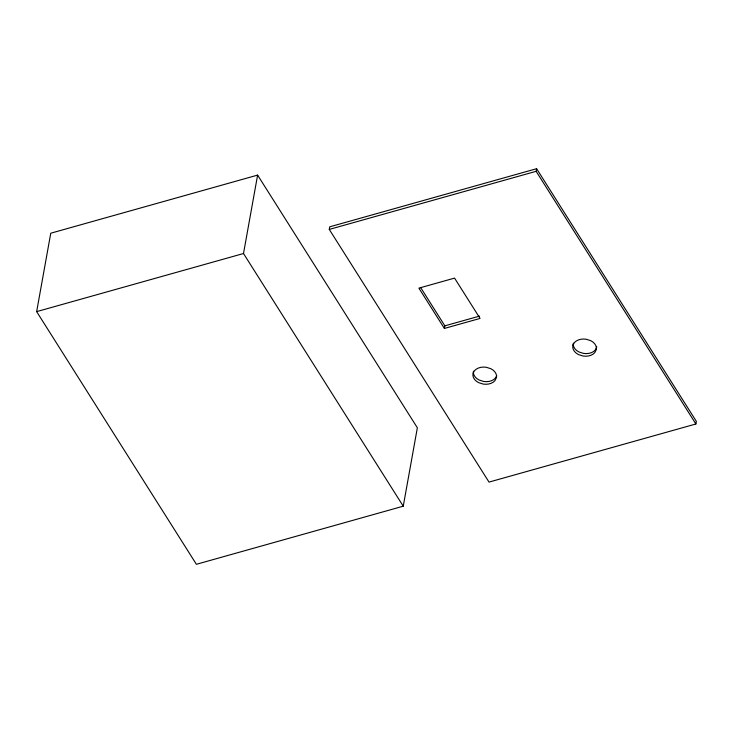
<?xml version="1.0" encoding="UTF-8"?>
<svg xmlns="http://www.w3.org/2000/svg" width="733" height="733" viewBox="0 0 733 733"><rect width="100%" height="100%" fill="white"/><g stroke="black" fill="none" stroke-linecap="round" stroke-linejoin="round"><path stroke-width="1.1" d="M36.65 311.626L50.76 233.213L257.613 175.105L417.361 427.779L403.251 506.191L196.389 564.3L36.65 311.626L243.503 253.517L257.613 175.105M329.282 229.42L329.749 226.809L536.611 168.7L696.35 421.374L695.883 423.986L489.021 482.094L329.282 229.42L536.135 171.32L536.611 168.7M444.39 328.448L418.891 288.133L454.561 278.109L480.051 318.434L444.39 328.448L444.858 325.837L420.577 287.437M596.818 346.911L595.196 350.117A12.324 8.97 10.2 0 1 583.486 353.398L578.905 351.941A11.334 8.246 10.2 0 1 573.316 343.108M496.736 375.809L495.334 378.164A12.324 8.97 10.2 0 1 483.624 381.453L479.043 379.987A11.334 8.246 10.2 0 1 473.454 371.164M444.858 325.837L479.437 316.125M536.135 171.32L695.883 423.986M243.503 253.517L403.251 506.191M473.225 372.923L472.996 373.775A11.334 8.246 10.2 0 0 478.576 382.608L483.157 384.074A12.324 8.97 10.2 0 0 494.857 380.775L496.488 377.577A11.334 8.246 10.2 0 0 490.908 368.745L486.327 367.279A12.324 8.97 10.2 0 0 474.627 370.577L473.225 372.923M573.087 344.876L572.858 345.729A11.334 8.246 10.2 0 0 578.429 354.561L583.019 356.018A12.324 8.97 10.2 0 0 594.72 352.729L596.35 349.522A11.334 8.246 10.2 0 0 590.771 340.689L586.189 339.232A12.324 8.97 10.2 0 0 574.489 342.522L573.087 344.876"/></g></svg>
